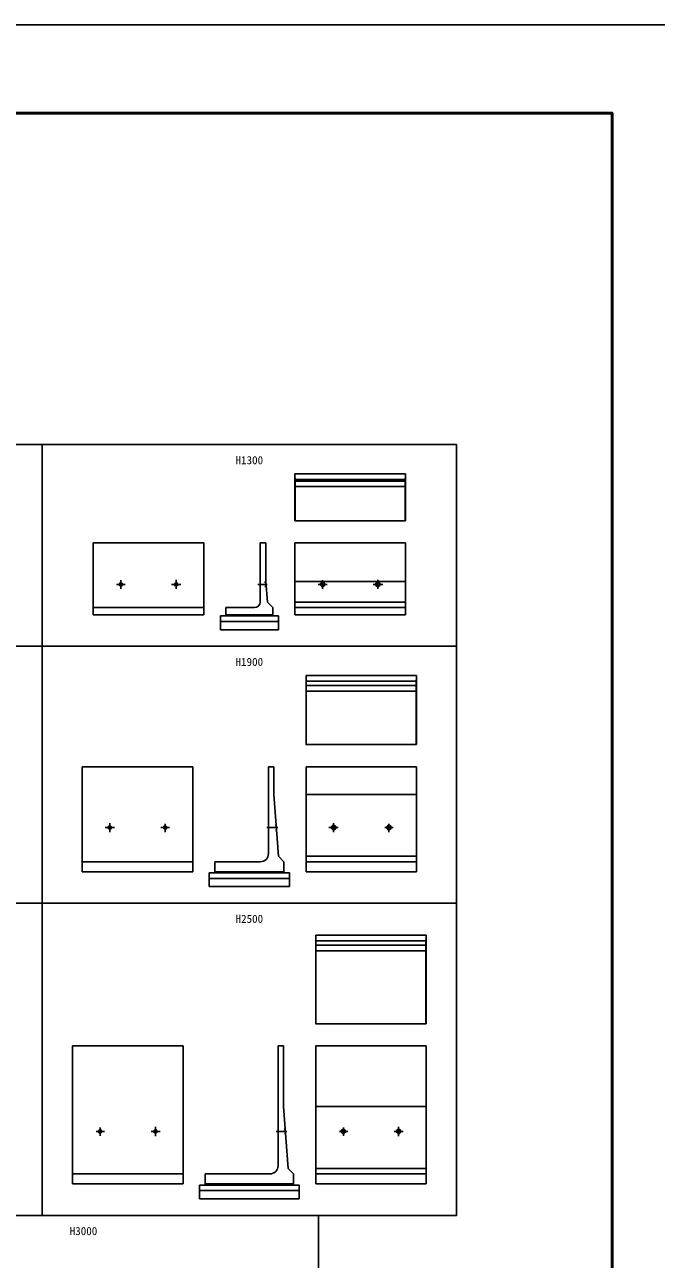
# Model space of a CAD drawing. Units: millimetres, scale not verified. Extents: x -67200 to 67200, y -23760 to 23760.
# Drawn here: x -12227 to -800, y 1417 to 23760 of the extents above; entities that cross this region are included whole.
import ezdxf
from ezdxf.enums import TextEntityAlignment as Align

# ---------------------------------------------------------------- set-up
doc = ezdxf.new("R2010")
doc.units = ezdxf.units.MM
doc.header["$LTSCALE"] = 80
doc.linetypes.add('CHAIN1', pattern=[8, 5, -1, 1, -1])
doc.linetypes.add('DOTTED', pattern=[1.75, 0.25, -1.5])
for name, color, linetype, lineweight in [('0-0_CENTER', 7, 'CHAIN1', 25), ('0-2_Defpoints', 5, 'Continuous', 25), ('0-4_HYO', 3, 'Continuous', 25), ('0-6_OUTLINE', 1, 'Continuous', 25), ('0-7_OUTLINE2', 4, 'DOTTED', 25), ('0-8_TXT', 7, 'Continuous', 25), ('0-9_WAKU', 3, 'Continuous', 25)]:
    doc.layers.add(name, color=color, linetype=linetype, lineweight=lineweight)
doc.styles.add('ＭＳ ゴシック', font='')
doc.styles.get('ＭＳ ゴシック').set_extended_font_data('MS Gothic')

msp = doc.modelspace()

# ---------------------------------------------------------------- linework, layer by layer
at = {"layer": '0-0_CENTER'}
for p, q in [((-10568.27, 13631.54), (-10407.25, 13631.54)), ((-10486.93, 13707.38), (-10486.93, 13552.9)), ((-9571, 13631.54), (-9399.83, 13631.54)), ((-9486.93, 13716.31), (-9486.93, 13549.16)), ((-7837.24, 13631.54), (-8006.77, 13631.54)), ((-6918.27, 13631.54), (-6757.25, 13631.54)), ((-6836.93, 13707.38), (-6836.93, 13552.9)), ((-5921, 13631.54), (-5749.83, 13631.54)), ((-5836.93, 13716.31), (-5836.93, 13549.16)), ((-10603.07, 9231.54), (-10773.63, 9231.54)), ((-10686.93, 9310.08), (-10686.93, 9148.35)), ((-9609.93, 9231.54), (-9763.95, 9231.54)), ((-9686.93, 9300.28), (-9686.93, 9147.42)), ((-7646.83, 9231.54), (-7845.65, 9231.54)), ((-6553.07, 9231.54), (-6723.63, 9231.54)), ((-6636.93, 9310.08), (-6636.93, 9148.35)), ((-5559.93, 9231.54), (-5713.95, 9231.54)), ((-5636.93, 9300.28), (-5636.93, 9147.42)), ((-10861.93, 3801.96), (-10861.93, 3653.62)), ((-9861.93, 3811.85), (-9861.93, 3648.69)), ((-6461.93, 3801.96), (-6461.93, 3653.62)), ((-5461.93, 3811.85), (-5461.93, 3648.69)), ((-10782.66, 3731.54), (-10932.74, 3731.54)), ((-9778.41, 3731.54), (-9940.79, 3731.54)), ((-7484.78, 3731.54), (-7675.77, 3731.54)), ((-6382.66, 3731.54), (-6532.74, 3731.54)), ((-5378.41, 3731.54), (-5540.79, 3731.54))]:
    msp.add_line(p, q, dxfattribs=at)
at = {"layer": '0-2_Defpoints'}
msp.add_lwpolyline([(-67200, -23760), (0, -23760), (0, 23760), (-67200, 23760)], close=True, dxfattribs=at)
at = {"layer": '0-4_HYO'}
for points in [[(-19411.93, 12511.54), (-11911.93, 12511.54), (-11911.93, 16161.54), (-19411.93, 16161.54)], [(-11911.93, 12511.54), (-4411.93, 12511.54), (-4411.93, 16161.54), (-11911.93, 16161.54)], [(-19411.93, 7861.54), (-11911.93, 7861.54), (-11911.93, 12511.54), (-19411.93, 12511.54)], [(-11911.93, 7861.54), (-4411.93, 7861.54), (-4411.93, 12511.54), (-11911.93, 12511.54)], [(-19411.93, 2211.54), (-11911.93, 2211.54), (-11911.93, 7861.54), (-19411.93, 7861.54)], [(-11911.93, 2211.54), (-4411.93, 2211.54), (-4411.93, 7861.54), (-11911.93, 7861.54)], [(-15411.93, -5138.46), (-6911.93, -5138.46), (-6911.93, 2211.54), (-15411.93, 2211.54)]]:
    msp.add_lwpolyline(points, close=True, dxfattribs=at)
at = {"layer": '0-6_OUTLINE'}
for p, q in [((-5336.93, 15631.54), (-7336.93, 15631.54)), ((-5341.93, 15531.54), (-7331.93, 15531.54)), ((-5341.93, 15501.54), (-7331.93, 15501.54)), ((-5336.93, 15556.54), (-5341.93, 15556.54)), ((-5341.93, 14781.54), (-5341.93, 15556.54)), ((-5336.93, 14781.54), (-5336.93, 15631.54)), ((-5341.93, 15401.54), (-7331.93, 15401.54)), ((-10986.93, 14381.54), (-8986.93, 14381.54)), ((-10986.93, 14381.54), (-10986.93, 13081.54)), ((-8986.93, 14381.54), (-8986.93, 13081.54)), ((-7966.93, 14381.54), (-7966.93, 13311.54)), ((-7966.93, 14381.54), (-7866.93, 14381.54)), ((-7866.93, 14381.54), (-7866.93, 13681.54)), ((-7336.93, 14381.54), (-5336.93, 14381.54)), ((-7336.93, 14381.54), (-7336.93, 13081.54)), ((-5336.93, 14381.54), (-5336.93, 13081.54)), ((-7866.93, 13681.54), (-7836.93, 13311.54)), ((-7336.93, 13681.54), (-5336.93, 13681.54)), ((-8986.93, 13211.54), (-10986.93, 13211.54)), ((-8586.93, 13061.54), (-8586.93, 13211.54)), ((-8066.93, 13211.54), (-8586.93, 13211.54)), ((-7836.93, 13311.54), (-7736.93, 13211.54)), ((-7736.93, 13061.54), (-7736.93, 13211.54)), ((-7336.93, 13311.54), (-5336.93, 13311.54)), ((-7336.93, 13211.54), (-5336.93, 13211.54)), ((-10986.93, 13081.54), (-8986.93, 13081.54)), ((-8686.93, 13061.54), (-8686.93, 12811.54)), ((-8686.93, 12961.54), (-7636.93, 12961.54)), ((-8586.93, 13081.54), (-7736.93, 13081.54)), ((-7336.93, 13081.54), (-5336.93, 13081.54)), ((-8686.93, 12811.54), (-7636.93, 12811.54)), ((-5136.93, 11981.54), (-7136.93, 11981.54)), ((-5141.93, 11881.54), (-7131.93, 11881.54)), ((-5136.93, 11906.54), (-5141.93, 11906.54)), ((-5141.93, 10731.54), (-5141.93, 11906.54)), ((-5136.93, 10731.54), (-5136.93, 11981.54)), ((-5141.93, 11801.54), (-7131.93, 11801.54)), ((-5141.93, 11701.54), (-7131.93, 11701.54)), ((-11186.93, 10331.54), (-9186.93, 10331.54)), ((-11186.93, 10331.54), (-11186.93, 8431.54)), ((-9186.93, 10331.54), (-9186.93, 8431.54)), ((-7816.93, 10331.54), (-7716.93, 10331.54)), ((-7816.93, 8761.54), (-7816.93, 10331.54)), ((-7716.93, 10331.54), (-7716.93, 9831.54)), ((-7136.93, 10331.54), (-5136.93, 10331.54)), ((-7136.93, 10331.54), (-7136.93, 8431.54)), ((-5136.93, 10331.54), (-5136.93, 8431.54)), ((-7716.93, 9831.54), (-7636.93, 8711.54)), ((-7136.93, 9831.54), (-5136.93, 9831.54)), ((-9186.93, 8611.54), (-11186.93, 8611.54)), ((-8786.93, 8411.54), (-8786.93, 8611.54)), ((-7966.93, 8611.54), (-8786.93, 8611.54)), ((-7636.93, 8711.54), (-7536.93, 8611.54)), ((-7536.93, 8411.54), (-7536.93, 8611.54)), ((-7136.93, 8711.54), (-5136.93, 8711.54)), ((-5136.93, 8611.54), (-7136.93, 8611.54)), ((-11186.93, 8431.54), (-9186.93, 8431.54)), ((-8886.93, 8411.54), (-8886.93, 8161.54)), ((-8886.93, 8311.54), (-7436.93, 8311.54)), ((-8786.93, 8431.54), (-7536.93, 8431.54)), ((-7136.93, 8431.54), (-5136.93, 8431.54)), ((-8886.93, 8161.54), (-7436.93, 8161.54)), ((-4961.93, 7281.54), (-6961.93, 7281.54)), ((-4966.93, 7181.54), (-6956.93, 7181.54)), ((-4961.93, 7206.54), (-4966.93, 7206.54)), ((-4966.93, 5681.54), (-4966.93, 7206.54)), ((-4961.93, 5681.54), (-4961.93, 7281.54)), ((-4966.93, 7101.54), (-6956.93, 7101.54)), ((-4966.93, 7001.54), (-6956.93, 7001.54)), ((-11361.93, 5281.54), (-9361.93, 5281.54)), ((-11361.93, 5281.54), (-11361.93, 2781.54)), ((-9361.93, 5281.54), (-9361.93, 2781.54)), ((-7641.93, 5281.54), (-7541.93, 5281.54)), ((-7641.93, 3111.54), (-7641.93, 5281.54)), ((-7541.93, 5281.54), (-7541.93, 4181.54)), ((-6961.93, 5281.54), (-4961.93, 5281.54)), ((-6961.93, 5281.54), (-6961.93, 2781.54)), ((-4961.93, 5281.54), (-4961.93, 2781.54)), ((-6961.93, 4181.54), (-4961.93, 4181.54)), ((-9361.93, 2961.54), (-11361.93, 2961.54)), ((-8961.93, 2761.54), (-8961.93, 2961.54)), ((-7791.93, 2961.54), (-8961.93, 2961.54)), ((-7361.93, 2761.54), (-7361.93, 2961.54)), ((-6961.93, 3061.54), (-4961.93, 3061.54)), ((-4961.93, 2961.54), (-6961.93, 2961.54)), ((-11361.93, 2781.54), (-9361.93, 2781.54)), ((-9061.93, 2761.54), (-9061.93, 2511.54)), ((-8961.93, 2781.54), (-7361.93, 2781.54)), ((-6961.93, 2781.54), (-4961.93, 2781.54)), ((-9061.93, 2661.54), (-7261.93, 2661.54)), ((-9061.93, 2511.54), (-7261.93, 2511.54))]:
    msp.add_line(p, q, dxfattribs=at)
for points in [[(-5336.93, 14781.54), (-7336.93, 14781.54), (-7336.93, 15631.54)], [(-7331.93, 14781.54), (-7331.93, 15556.54), (-7336.93, 15556.54)], [(-8686.93, 13061.54), (-7636.93, 13061.54), (-7636.93, 12811.54)], [(-5136.93, 10731.54), (-7136.93, 10731.54), (-7136.93, 11981.54)], [(-7131.93, 10731.54), (-7131.93, 11906.54), (-7136.93, 11906.54)], [(-8886.93, 8411.54), (-7436.93, 8411.54), (-7436.93, 8161.54)], [(-4961.93, 5681.54), (-6961.93, 5681.54), (-6961.93, 7281.54)], [(-6956.93, 5681.54), (-6956.93, 7206.54), (-6961.93, 7206.54)], [(-7541.93, 4181.54), (-7461.93, 3061.54), (-7361.93, 2961.54)], [(-9061.93, 2761.54), (-7261.93, 2761.54), (-7261.93, 2511.54)]]:
    msp.add_lwpolyline(points, dxfattribs=at)
for centre, radius in [((-10486.93, 13631.54), 30), ((-9486.93, 13631.54), 30), ((-6836.93, 13631.54), 40), ((-6836.93, 13631.54), 30), ((-5836.93, 13631.54), 40), ((-5836.93, 13631.54), 30), ((-10686.93, 9231.54), 30), ((-9686.93, 9231.54), 30), ((-6636.93, 9231.54), 40), ((-6636.93, 9231.54), 30), ((-5636.93, 9231.54), 40), ((-5636.93, 9231.54), 30), ((-10861.93, 3731.54), 30), ((-9861.93, 3731.54), 30), ((-6461.93, 3731.54), 40), ((-6461.93, 3731.54), 30), ((-5461.93, 3731.54), 40), ((-5461.93, 3731.54), 30)]:
    msp.add_circle(centre, radius, dxfattribs=at)
for centre, radius in [((-8066.93, 13311.54), 100), ((-7966.93, 8761.54), 150), ((-7791.93, 3111.54), 150)]:
    msp.add_arc(centre, radius, 270, 0, dxfattribs=at)
at = {"layer": '0-7_OUTLINE2'}
for p, q in [((-7866.12, 13671.54), (-7966.93, 13661.54)), ((-7859.63, 13591.54), (-7966.93, 13601.54)), ((-7676.93, 9271.54), (-7816.93, 9261.54)), ((-7671.22, 9191.54), (-7816.93, 9201.54)), ((-7512.64, 3771.54), (-7641.93, 3762.3)), ((-7506.93, 3691.54), (-7641.93, 3700.8))]:
    msp.add_line(p, q, dxfattribs=at)
at = {"layer": '0-9_WAKU', "lineweight": 50}
msp.add_lwpolyline([(-65600, -22160), (-1600, -22160), (-1600, 22160), (-65600, 22160)], close=True, dxfattribs=at)

# ---------------------------------------------------------------- texts
at = {"layer": '0-8_TXT', "style": 'ＭＳ ゴシック'}
for s, p in [('H1300', (-8411.93, 15761.54)), ('H1900', (-8411.93, 12111.54)), ('H2500', (-8411.93, 7461.54)), ('H3000', (-11411.93, 1811.54))]:
    msp.add_text(s, height=146.6, dxfattribs=at).set_placement(p, align=Align.BOTTOM_LEFT)

doc.saveas('drawing.dxf')
